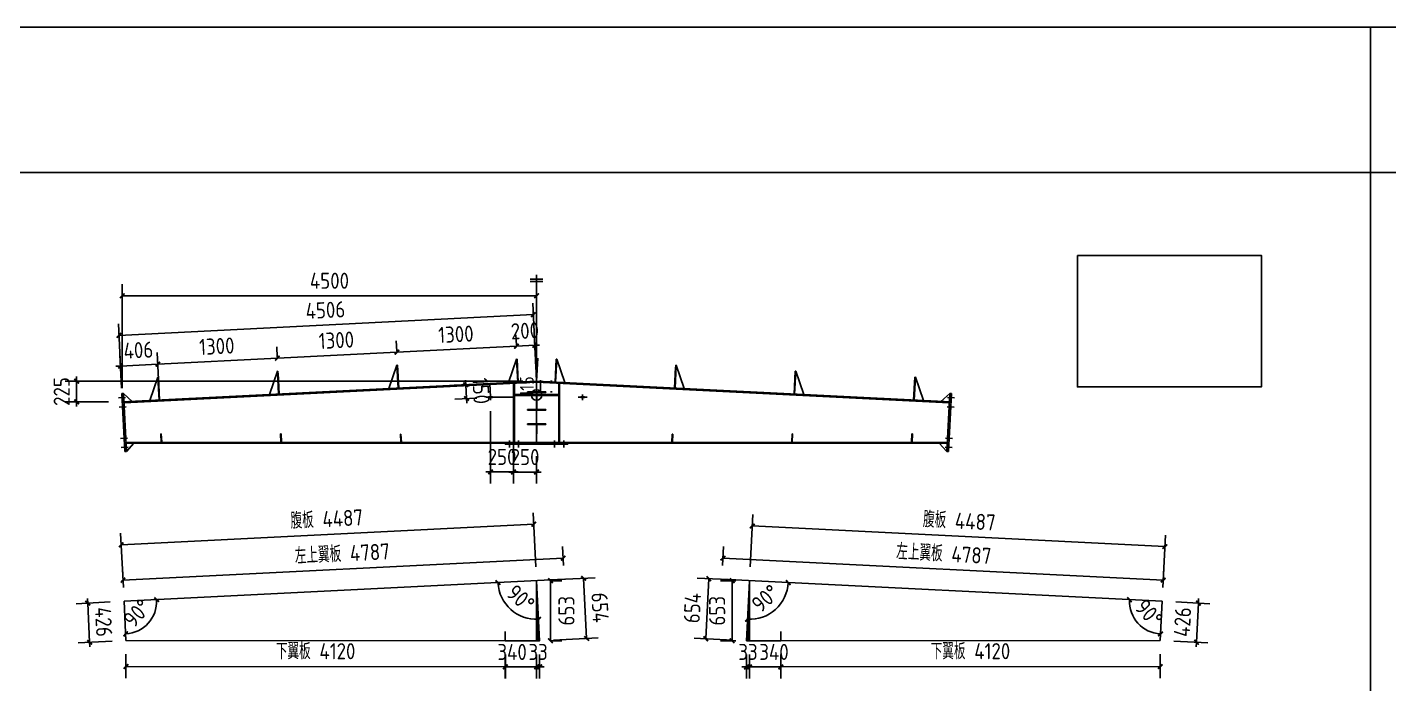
# Model space of a CAD drawing. Extents: x 102162 to 621267, y -39398 to 328893.
# Drawn here: x 444230 to 473806, y 306492 to 320757 of the extents above; entities that cross this region are included whole.
import ezdxf

# ---------------------------------------------------------------- set-up
doc = ezdxf.new("R2010")
doc.units = 0
doc.header["$LTSCALE"] = 1000
doc.header["$MEASUREMENT"] = 0
doc.styles.get("Standard").update_dxf_attribs({"font": 'gbenor.shx', "bigfont": 'gbcbig.shx'})
doc.dimstyles.get("Standard").update_dxf_attribs({"dimscale": 100, "dimtxt": 3.5, "dimasz": 1, "dimexe": 2.5, "dimexo": 3, "dimgap": 1.5, "dimtad": 1, "dimdec": 0, "dimzin": 0, "dimdsep": 46, "dimtxsty": 'Standard', "dimblk": 'ARCHTICK', "dimcen": 0.09, "dimadec": 0, "dimazin": 0, "dimtfac": 1, "dimtdec": 0, "dimtix": 1, "dimtmove": 2, "dimatfit": 3, "dimfxl": 1, "dimtolj": 1, "dimtzin": 0, "dimarcsym": 0})

# ---------------------------------------------------------------- blocks, each defined once
blk = doc.blocks.new('_ArchTick')
at = {"color": 0, "linetype": 'ByBlock', "const_width": 0.4}
blk.add_lwpolyline([(-0.5, -0.5), (0.5, 0.5)], dxfattribs=at)
blk = doc.blocks.new('*D1731')
at = {"color": 3, "lineweight": -2}
for p, q in [((446295, 312917), (446295, 315174)), ((455295, 313367), (455295, 315174)), ((446295, 314924), (455295, 314924))]:
    blk.add_line(p, q, dxfattribs=at)
at = {"layer": 'Defpoints', "color": 0}
for p in [(455295, 314924), (455295, 313067), (446295, 312617)]:
    blk.add_point(p, dxfattribs=at)
at = {"color": 3, "lineweight": -2, "xscale": 100, "yscale": 100, "zscale": 100, "rotation": 180}
blk.add_blockref('_ArchTick', (446295, 314924), dxfattribs=at)
at = {"color": 3, "lineweight": -2, "xscale": 100, "yscale": 100, "zscale": 100}
blk.add_blockref('_ArchTick', (455295, 314924), dxfattribs=at)
at = {"color": 0, "insert": (450795, 315249), "char_height": 350, "attachment_point": 5}
blk.add_mtext('\\A1;4500', dxfattribs=at)
blk = doc.blocks.new('*D1732')
at = {"color": 3, "lineweight": -2}
for p, q in [((455280, 313366), (455210, 314762)), ((446223, 314062), (455223, 314512)), ((446280, 312916), (446210, 314312))]:
    blk.add_line(p, q, dxfattribs=at)
at = {"layer": 'Defpoints', "color": 0}
for p in [(455223, 314512), (455295, 313067), (446295, 312617)]:
    blk.add_point(p, dxfattribs=at)
at = {"color": 3, "lineweight": -2, "xscale": 100, "yscale": 100, "zscale": 100}
for p, rotation in [((455223, 314512), 2.862405226112915), ((446223, 314062), 182.8624052261129)]:
    blk.add_blockref('_ArchTick', p, dxfattribs=dict(at, rotation=rotation))
at = {"color": 0, "insert": (450707, 314611), "char_height": 350, "attachment_point": 5, "rotation": 2.8624}
blk.add_mtext('\\A1;4506', dxfattribs=at)
blk = doc.blocks.new('*D1769')
at = {"color": 3, "lineweight": -2}
for p, q in [((446280, 312916), (446244, 313646)), ((447090, 312957), (447054, 313687)), ((446256, 313396), (446156, 313391)), ((446256, 313396), (447066, 313437)), ((447066, 313437), (447166, 313442))]:
    blk.add_line(p, q, dxfattribs=at)
at = {"layer": 'Defpoints', "color": 0}
for p in [(447066, 313437), (447105, 312657), (446295, 312617)]:
    blk.add_point(p, dxfattribs=at)
at = {"color": 3, "lineweight": -2, "xscale": 100, "yscale": 100, "zscale": 100}
for p, rotation in [((447066, 313437), 182.8624052261144), ((446256, 313396), 2.862405226114468)]:
    blk.add_blockref('_ArchTick', p, dxfattribs=dict(at, rotation=rotation))
at = {"color": 0, "insert": (446645, 313741), "char_height": 350, "attachment_point": 5, "rotation": 2.8624}
blk.add_mtext('\\A1;406', dxfattribs=at)
blk = doc.blocks.new('*D1770')
at = {"color": 3, "lineweight": -2}
for p, q in [((449662, 313586), (449651, 313816)), ((447090, 312957), (447054, 313687)), ((447066, 313437), (449663, 313567))]:
    blk.add_line(p, q, dxfattribs=at)
at = {"layer": 'Defpoints', "color": 0}
for p in [(449663, 313567), (449677, 313286), (447105, 312657)]:
    blk.add_point(p, dxfattribs=at)
at = {"color": 3, "lineweight": -2, "xscale": 100, "yscale": 100, "zscale": 100}
for p, rotation in [((447066, 313437), 182.862405224592), ((449663, 313567), 2.862405224592038)]:
    blk.add_blockref('_ArchTick', p, dxfattribs=dict(at, rotation=rotation))
at = {"color": 0, "insert": (448348, 313826), "char_height": 350, "attachment_point": 5, "rotation": 2.8624}
blk.add_mtext('\\A1;1300', dxfattribs=at)
blk = doc.blocks.new('*D1771')
at = {"color": 3, "lineweight": -2}
for p, q in [((449662, 313586), (449651, 313816)), ((452259, 313716), (452247, 313946)), ((449663, 313567), (452260, 313697))]:
    blk.add_line(p, q, dxfattribs=at)
at = {"layer": 'Defpoints', "color": 0}
for p in [(452260, 313697), (449677, 313286), (452274, 313416)]:
    blk.add_point(p, dxfattribs=at)
at = {"color": 3, "lineweight": -2, "xscale": 100, "yscale": 100, "zscale": 100}
for p, rotation in [((449663, 313567), 182.862405224592), ((452260, 313697), 2.862405224592038)]:
    blk.add_blockref('_ArchTick', p, dxfattribs=dict(at, rotation=rotation))
at = {"color": 0, "insert": (450945, 313956), "char_height": 350, "attachment_point": 5, "rotation": 2.8624}
blk.add_mtext('\\A1;1300', dxfattribs=at)
blk = doc.blocks.new('*D1772')
at = {"color": 3, "lineweight": -2}
for p, q in [((452259, 313716), (452247, 313946)), ((452260, 313697), (454857, 313826)), ((454856, 313846), (454844, 314076))]:
    blk.add_line(p, q, dxfattribs=at)
at = {"layer": 'Defpoints', "color": 0}
for p in [(454857, 313826), (454871, 313546), (452274, 313416)]:
    blk.add_point(p, dxfattribs=at)
at = {"color": 3, "lineweight": -2, "xscale": 100, "yscale": 100, "zscale": 100}
for p, rotation in [((454857, 313826), 2.862405224592038), ((452260, 313697), 182.862405224592)]:
    blk.add_blockref('_ArchTick', p, dxfattribs=dict(at, rotation=rotation))
at = {"color": 0, "insert": (453542, 314086), "char_height": 350, "attachment_point": 5, "rotation": 2.8624}
blk.add_mtext('\\A1;1300', dxfattribs=at)
blk = doc.blocks.new('*D1773')
at = {"color": 3, "lineweight": -2}
for p, q in [((454857, 313826), (454757, 313821)), ((454856, 313846), (454844, 314076)), ((454857, 313826), (455256, 313846)), ((455265, 313666), (455244, 314096)), ((455256, 313846), (455356, 313851))]:
    blk.add_line(p, q, dxfattribs=at)
at = {"layer": 'Defpoints', "color": 0}
for p in [(455256, 313846), (454871, 313546), (455280, 313366)]:
    blk.add_point(p, dxfattribs=at)
at = {"color": 3, "lineweight": -2, "xscale": 100, "yscale": 100, "zscale": 100}
for p, rotation in [((454857, 313826), 2.862405224592006), ((455256, 313846), 182.862405224592)]:
    blk.add_blockref('_ArchTick', p, dxfattribs=dict(at, rotation=rotation))
at = {"color": 0, "insert": (455040, 314161), "char_height": 350, "attachment_point": 5, "rotation": 2.8624}
blk.add_mtext('\\A1;200', dxfattribs=at)
blk = doc.blocks.new('*D1774')
at = {"color": 3, "lineweight": -2}
for p, q in [((453980, 313001), (453507, 312977)), ((453757, 312990), (453752, 313090)), ((453757, 312990), (453772, 312690)), ((453995, 312701), (453522, 312678)), ((453772, 312690), (453777, 312590))]:
    blk.add_line(p, q, dxfattribs=at)
at = {"layer": 'Defpoints', "color": 0}
for p in [(454280, 313016), (453772, 312690), (454295, 312716)]:
    blk.add_point(p, dxfattribs=at)
at = {"color": 3, "lineweight": -2, "xscale": 100, "yscale": 100, "zscale": 100}
for p, rotation in [((453757, 312990), 272.8624052261006), ((453772, 312690), 92.86240522610063)]:
    blk.add_blockref('_ArchTick', p, dxfattribs=dict(at, rotation=rotation))
at = {"color": 0, "insert": (454089, 312856), "char_height": 350, "attachment_point": 5, "rotation": 272.8624}
blk.add_mtext('\\A1;150', dxfattribs=at)
blk = doc.blocks.new('*D1775')
at = {"color": 3, "lineweight": -2}
for p, q in [((454295, 312416), (454295, 310846)), ((454795, 312416), (454795, 310846)), ((454295, 311096), (454195, 311096)), ((454295, 311096), (454795, 311096)), ((454795, 311096), (454895, 311096))]:
    blk.add_line(p, q, dxfattribs=at)
at = {"layer": 'Defpoints', "color": 0}
for p in [(454295, 312716), (454795, 312716), (454795, 311096)]:
    blk.add_point(p, dxfattribs=at)
at = {"color": 3, "lineweight": -2, "xscale": 100, "yscale": 100, "zscale": 100}
blk.add_blockref('_ArchTick', (454295, 311096), dxfattribs=at)
at = {"color": 3, "lineweight": -2, "xscale": 100, "yscale": 100, "zscale": 100, "rotation": 180}
blk.add_blockref('_ArchTick', (454795, 311096), dxfattribs=at)
at = {"color": 0, "insert": (454545, 311421), "char_height": 350, "attachment_point": 5}
blk.add_mtext('\\A1;250', dxfattribs=at)
blk = doc.blocks.new('*D1776')
at = {"color": 0, "lineweight": -2}
for p, q in [((455382, 313067), (455382, 313087)), ((455382, 313067), (455382, 312837)), ((455595, 313067), (455632, 313067)), ((455382, 312837), (455382, 312817)), ((455595, 312837), (455632, 312837))]:
    blk.add_line(p, q, dxfattribs=at)
at = {"layer": 'Defpoints', "color": 0}
for p in [(455295, 313067), (455295, 312837), (455382, 312837)]:
    blk.add_point(p, dxfattribs=at)
at = {"color": 0, "lineweight": -2, "xscale": 20, "yscale": 20, "zscale": 20}
for p, rotation in [((455382, 313067), 270), ((455382, 312837), 90)]:
    blk.add_blockref('_ArchTick', p, dxfattribs=dict(at, rotation=rotation))
at = {"color": 0, "insert": (455082, 312952), "char_height": 300, "attachment_point": 5, "rotation": 90}
blk.add_mtext('\\A1;115', dxfattribs=at)
blk = doc.blocks.new('*D1777')
at = {"color": 3, "lineweight": -2}
for p, q in [((454795, 311437), (454795, 310843)), ((455295, 311437), (455295, 310843)), ((454795, 311093), (454695, 311093)), ((454795, 311093), (455295, 311093)), ((455295, 311093), (455395, 311093))]:
    blk.add_line(p, q, dxfattribs=at)
at = {"layer": 'Defpoints', "color": 0}
for p in [(454795, 311737), (455295, 311737), (455295, 311093)]:
    blk.add_point(p, dxfattribs=at)
at = {"color": 3, "lineweight": -2, "xscale": 100, "yscale": 100, "zscale": 100}
blk.add_blockref('_ArchTick', (454795, 311093), dxfattribs=at)
at = {"color": 3, "lineweight": -2, "xscale": 100, "yscale": 100, "zscale": 100, "rotation": 180}
blk.add_blockref('_ArchTick', (455295, 311093), dxfattribs=at)
at = {"color": 0, "insert": (455045, 311418), "char_height": 350, "attachment_point": 5}
blk.add_mtext('\\A1;250', dxfattribs=at)
blk = doc.blocks.new('*D1778')
at = {"color": 3, "lineweight": -2}
for p, q in [((446375, 307133), (446375, 306616)), ((454615, 307126), (454615, 306609)), ((454615, 306859), (446375, 306866))]:
    blk.add_line(p, q, dxfattribs=at)
at = {"layer": 'Defpoints', "color": 0}
for p in [(446375, 307433), (454616, 307426), (446375, 306866)]:
    blk.add_point(p, dxfattribs=at)
at = {"color": 3, "lineweight": -2, "xscale": 100, "yscale": 100, "zscale": 100}
for p, rotation in [((446375, 306866), 179.9520881201546), ((454615, 306859), 359.9520881201546)]:
    blk.add_blockref('_ArchTick', p, dxfattribs=dict(at, rotation=rotation))
at = {"color": 0, "insert": (450495, 307199), "char_height": 350, "attachment_point": 5, "rotation": 359.9521}
blk.add_mtext('\\A1;下翼板 4120', dxfattribs=at)
blk = doc.blocks.new('*D1779')
at = {"color": 3, "lineweight": -2}
for p, q in [((455880, 309061), (455859, 309471)), ((455872, 309221), (446310, 308743)), ((446318, 308583), (446297, 308993))]:
    blk.add_line(p, q, dxfattribs=at)
at = {"layer": 'Defpoints', "color": 0}
for p in [(446310, 308743), (455895, 308762), (446333, 308284)]:
    blk.add_point(p, dxfattribs=at)
at = {"color": 3, "lineweight": -2, "xscale": 100, "yscale": 100, "zscale": 100}
for p, rotation in [((455872, 309221), 2.862405226111831), ((446310, 308743), 182.8624052261118)]:
    blk.add_blockref('_ArchTick', p, dxfattribs=dict(at, rotation=rotation))
at = {"color": 0, "insert": (451074, 309318), "char_height": 350, "attachment_point": 5, "rotation": 2.8624}
blk.add_mtext('\\A1;左上翼板 4787', dxfattribs=at)
blk = doc.blocks.new('*D1780')
at = {"color": 3, "lineweight": -2}
for p, q in [((446033, 308269), (445294, 308232)), ((445544, 308244), (445539, 308344)), ((445586, 307393), (445544, 308244)), ((446076, 307418), (445337, 307381)), ((445586, 307393), (445591, 307294))]:
    blk.add_line(p, q, dxfattribs=at)
at = {"layer": 'Defpoints', "color": 0}
for p in [(445544, 308244), (446333, 308284), (446375, 307433)]:
    blk.add_point(p, dxfattribs=at)
at = {"color": 3, "lineweight": -2, "xscale": 100, "yscale": 100, "zscale": 100}
for p, rotation in [((445544, 308244), 272.8624052261112), ((445586, 307393), 92.86240522611114)]:
    blk.add_blockref('_ArchTick', p, dxfattribs=dict(at, rotation=rotation))
at = {"color": 0, "insert": (445890, 307835), "char_height": 350, "attachment_point": 5, "rotation": 272.8624}
blk.add_mtext('\\A1;426', dxfattribs=at)
blk = doc.blocks.new('*D1781')
at = {"color": 3, "lineweight": -2}
for p, q in [((454616, 307126), (454616, 306608)), ((455296, 307126), (455296, 306608)), ((454616, 306858), (455296, 306858))]:
    blk.add_line(p, q, dxfattribs=at)
at = {"layer": 'Defpoints', "color": 0}
for p in [(454616, 307426), (455296, 307426), (455296, 306858)]:
    blk.add_point(p, dxfattribs=at)
at = {"color": 3, "lineweight": -2, "xscale": 100, "yscale": 100, "zscale": 100, "rotation": 180}
blk.add_blockref('_ArchTick', (454616, 306858), dxfattribs=at)
at = {"color": 3, "lineweight": -2, "xscale": 100, "yscale": 100, "zscale": 100}
blk.add_blockref('_ArchTick', (455296, 306858), dxfattribs=at)
at = {"color": 0, "insert": (454763, 307183), "char_height": 350, "attachment_point": 5}
blk.add_mtext('\\A1;340', dxfattribs=at)
blk = doc.blocks.new('*D1804')
at = {"color": 0, "lineweight": -2}
blk.add_arc((446333, 308284), 709, 272.8624, 2.8624, dxfattribs=at)
at = {"layer": 'Defpoints', "color": 0}
for p in [(455895, 308762), (446333, 308284), (446333, 308284), (446717, 307688), (446375, 307433)]:
    blk.add_point(p, dxfattribs=at)
at = {"color": 0, "lineweight": -2, "xscale": 100, "yscale": 100, "zscale": 100}
for p, rotation in [((447041, 308319), 92.86240522611175), ((446368, 307576), 182.8624052261101)]:
    blk.add_blockref('_ArchTick', p, dxfattribs=dict(at, rotation=rotation))
at = {"color": 0, "insert": (446618, 308026), "char_height": 350, "attachment_point": 5, "rotation": 47.8624}
blk.add_mtext('\\A1;90°', dxfattribs=at)
blk = doc.blocks.new('*D1805')
at = {"color": 0, "lineweight": -2}
blk.add_arc((455296, 308732), 841, 182.8624, 272.8624, dxfattribs=at)
at = {"layer": 'Defpoints', "color": 0}
for p in [(455296, 308732), (455895, 308762), (446333, 308284), (454589, 308275), (455361, 307425)]:
    blk.add_point(p, dxfattribs=at)
at = {"color": 0, "lineweight": -2, "xscale": 100, "yscale": 100, "zscale": 100}
for p, rotation in [((454455, 308690), 92.86240522611193), ((455338, 307892), 2.862405226103917)]:
    blk.add_blockref('_ArchTick', p, dxfattribs=dict(at, rotation=rotation))
at = {"color": 0, "insert": (454949, 308349), "char_height": 350, "attachment_point": 5, "rotation": 317.8624}
blk.add_mtext('\\A1;90°', dxfattribs=at)
blk = doc.blocks.new('*D1761')
at = {"color": 3, "lineweight": -2}
for p, q in [((454995, 313067), (445053, 313067)), ((445303, 313067), (445303, 313167)), ((445303, 312617), (445303, 313067)), ((445995, 312617), (445053, 312617)), ((445303, 312617), (445303, 312517))]:
    blk.add_line(p, q, dxfattribs=at)
at = {"layer": 'Defpoints', "color": 0}
for p in [(445303, 313067), (455295, 313067), (446295, 312617)]:
    blk.add_point(p, dxfattribs=at)
at = {"color": 3, "lineweight": -2, "xscale": 100, "yscale": 100, "zscale": 100}
for p, rotation in [((445303, 313067), 270), ((445303, 312617), 90)]:
    blk.add_blockref('_ArchTick', p, dxfattribs=dict(at, rotation=rotation))
at = {"color": 0, "insert": (444978, 312842), "char_height": 350, "attachment_point": 5, "rotation": 90}
blk.add_mtext('\\A1;225', dxfattribs=at)
blk = doc.blocks.new('*D1806')
at = {"color": 3, "lineweight": -2}
for p, q in [((455596, 308732), (455846, 308732)), ((455596, 308732), (455596, 307426)), ((455596, 307426), (455846, 307426))]:
    blk.add_line(p, q, dxfattribs=at)
at = {"layer": 'Defpoints', "color": 0}
for p in [(455296, 308732), (455296, 307426), (455596, 307426)]:
    blk.add_point(p, dxfattribs=at)
at = {"color": 3, "lineweight": -2, "xscale": 100, "yscale": 100, "zscale": 100}
for p, rotation in [((455596, 308732), 90), ((455596, 307426), 270)]:
    blk.add_blockref('_ArchTick', p, dxfattribs=dict(at, rotation=rotation))
at = {"color": 0, "insert": (455942, 308079), "char_height": 350, "attachment_point": 5, "rotation": 90}
blk.add_mtext('\\A1;653', dxfattribs=at)
blk = doc.blocks.new('*D1807')
at = {"color": 3, "lineweight": -2}
for p, q in [((455595, 308747), (456566, 308795)), ((456317, 308783), (456382, 307476)), ((455660, 307440), (456632, 307489))]:
    blk.add_line(p, q, dxfattribs=at)
at = {"layer": 'Defpoints', "color": 0}
for p in [(455296, 308732), (455361, 307425), (456382, 307476)]:
    blk.add_point(p, dxfattribs=at)
at = {"color": 3, "lineweight": -2, "xscale": 100, "yscale": 100, "zscale": 100}
for p, rotation in [((456317, 308783), 92.86240522610859), ((456382, 307476), 272.8624052261086)]:
    blk.add_blockref('_ArchTick', p, dxfattribs=dict(at, rotation=rotation))
at = {"color": 0, "insert": (456674, 308146), "char_height": 350, "attachment_point": 5, "rotation": 272.8624}
blk.add_mtext('\\A1;654', dxfattribs=at)
blk = doc.blocks.new('*D1762')
at = {"color": 3, "lineweight": -2}
for p, q in [((455296, 307126), (455296, 306608)), ((455361, 307126), (455361, 306608)), ((455296, 306858), (455196, 306858)), ((455296, 306858), (455361, 306858)), ((455361, 306858), (455461, 306858))]:
    blk.add_line(p, q, dxfattribs=at)
at = {"layer": 'Defpoints', "color": 0}
for p in [(455296, 307426), (455361, 307426), (455361, 306858)]:
    blk.add_point(p, dxfattribs=at)
at = {"color": 3, "lineweight": -2, "xscale": 100, "yscale": 100, "zscale": 100}
blk.add_blockref('_ArchTick', (455296, 306858), dxfattribs=at)
at = {"color": 3, "lineweight": -2, "xscale": 100, "yscale": 100, "zscale": 100, "rotation": 180}
blk.add_blockref('_ArchTick', (455361, 306858), dxfattribs=at)
at = {"color": 0, "insert": (455328, 307183), "char_height": 350, "attachment_point": 5}
blk.add_mtext('\\A1;33', dxfattribs=at)
blk = doc.blocks.new('*D1808')
at = {"color": 3, "lineweight": -2}
for p, q in [((460600, 307126), (460600, 306609)), ((468840, 307133), (468841, 306616)), ((460600, 306859), (468841, 306866))]:
    blk.add_line(p, q, dxfattribs=at)
at = {"layer": 'Defpoints', "color": 0}
for p in [(460600, 307426), (468840, 307433), (468841, 306866)]:
    blk.add_point(p, dxfattribs=at)
at = {"color": 3, "lineweight": -2, "xscale": 100, "yscale": 100, "zscale": 100}
for p, rotation in [((460600, 306859), 180.0479118798455), ((468841, 306866), 0.04791187984543545)]:
    blk.add_blockref('_ArchTick', p, dxfattribs=dict(at, rotation=rotation))
at = {"color": 0, "insert": (464720, 307199), "char_height": 350, "attachment_point": 5, "rotation": 0.0479}
blk.add_mtext('\\A1;下翼板 4120', dxfattribs=at)
blk = doc.blocks.new('*D1809')
at = {"color": 3, "lineweight": -2}
for p, q in [((459335, 309061), (459356, 309471)), ((459343, 309221), (468906, 308743)), ((468898, 308583), (468918, 308993))]:
    blk.add_line(p, q, dxfattribs=at)
at = {"layer": 'Defpoints', "color": 0}
for p in [(459320, 308762), (468906, 308743), (468883, 308284)]:
    blk.add_point(p, dxfattribs=at)
at = {"color": 3, "lineweight": -2, "xscale": 100, "yscale": 100, "zscale": 100}
for p, rotation in [((459343, 309221), 177.1375947738882), ((468906, 308743), 357.1375947738882)]:
    blk.add_blockref('_ArchTick', p, dxfattribs=dict(at, rotation=rotation))
at = {"color": 0, "insert": (464141, 309318), "char_height": 350, "attachment_point": 5, "rotation": 357.1376}
blk.add_mtext('\\A1;左上翼板 4787', dxfattribs=at)
blk = doc.blocks.new('*D1810')
at = {"color": 3, "lineweight": -2}
for p, q in [((469182, 308269), (469921, 308232)), ((469629, 307393), (469671, 308244)), ((469671, 308244), (469676, 308344)), ((469140, 307418), (469878, 307381)), ((469629, 307393), (469624, 307294))]:
    blk.add_line(p, q, dxfattribs=at)
at = {"layer": 'Defpoints', "color": 0}
for p in [(468883, 308284), (469671, 308244), (468840, 307433)]:
    blk.add_point(p, dxfattribs=at)
at = {"color": 3, "lineweight": -2, "xscale": 100, "yscale": 100, "zscale": 100}
for p, rotation in [((469671, 308244), 267.1375947738888), ((469629, 307393), 87.13759477388882)]:
    blk.add_blockref('_ArchTick', p, dxfattribs=dict(at, rotation=rotation))
at = {"color": 0, "insert": (469325, 307835), "char_height": 350, "attachment_point": 5, "rotation": 87.1376}
blk.add_mtext('\\A1;426', dxfattribs=at)
blk = doc.blocks.new('*D1811')
at = {"color": 3, "lineweight": -2}
for p, q in [((459920, 307126), (459920, 306608)), ((460600, 307126), (460600, 306608)), ((460600, 306858), (459920, 306858))]:
    blk.add_line(p, q, dxfattribs=at)
at = {"layer": 'Defpoints', "color": 0}
for p in [(459920, 307426), (460600, 307426), (459920, 306858)]:
    blk.add_point(p, dxfattribs=at)
at = {"color": 3, "lineweight": -2, "xscale": 100, "yscale": 100, "zscale": 100, "rotation": 180}
blk.add_blockref('_ArchTick', (459920, 306858), dxfattribs=at)
at = {"color": 3, "lineweight": -2, "xscale": 100, "yscale": 100, "zscale": 100}
blk.add_blockref('_ArchTick', (460600, 306858), dxfattribs=at)
at = {"color": 0, "insert": (460452, 307183), "char_height": 350, "attachment_point": 5}
blk.add_mtext('\\A1;340', dxfattribs=at)
blk = doc.blocks.new('*D1812')
at = {"color": 0, "lineweight": -2}
blk.add_arc((468883, 308284), 709, 177.1376, 267.1376, dxfattribs=at)
at = {"layer": 'Defpoints', "color": 0}
for p in [(459320, 308762), (468883, 308284), (468883, 308284), (468252, 307960), (468840, 307433)]:
    blk.add_point(p, dxfattribs=at)
at = {"color": 0, "lineweight": -2, "xscale": 100, "yscale": 100, "zscale": 100}
for p, rotation in [((468174, 308319), 87.13759477388763), ((468847, 307576), 357.1375947738927)]:
    blk.add_blockref('_ArchTick', p, dxfattribs=dict(at, rotation=rotation))
at = {"color": 0, "insert": (468598, 308026), "char_height": 350, "attachment_point": 5, "rotation": 312.1376}
blk.add_mtext('\\A1;90°', dxfattribs=at)
blk = doc.blocks.new('*D1813')
at = {"color": 0, "lineweight": -2}
blk.add_arc((459920, 308732), 841, 267.1376, 357.1376, dxfattribs=at)
at = {"layer": 'Defpoints', "color": 0}
for p in [(459320, 308762), (459920, 308732), (468883, 308284), (460303, 307983), (459854, 307425)]:
    blk.add_point(p, dxfattribs=at)
at = {"color": 0, "lineweight": -2, "xscale": 100, "yscale": 100, "zscale": 100}
for p, rotation in [((460760, 308690), 87.13759477388857), ((459878, 307892), 177.1375947738888)]:
    blk.add_blockref('_ArchTick', p, dxfattribs=dict(at, rotation=rotation))
at = {"color": 0, "insert": (460266, 308349), "char_height": 350, "attachment_point": 5, "rotation": 42.1376}
blk.add_mtext('\\A1;90°', dxfattribs=at)
blk = doc.blocks.new('*D1814')
at = {"color": 3, "lineweight": -2}
for p, q in [((459620, 308732), (459292, 308732)), ((459542, 308732), (459542, 307426)), ((459620, 307426), (459292, 307426))]:
    blk.add_line(p, q, dxfattribs=at)
at = {"layer": 'Defpoints', "color": 0}
for p in [(459920, 308732), (459542, 307426), (459920, 307426)]:
    blk.add_point(p, dxfattribs=at)
at = {"color": 3, "lineweight": -2, "xscale": 100, "yscale": 100, "zscale": 100}
for p, rotation in [((459542, 308732), 90), ((459542, 307426), 270)]:
    blk.add_blockref('_ArchTick', p, dxfattribs=dict(at, rotation=rotation))
at = {"color": 0, "insert": (459217, 308079), "char_height": 350, "attachment_point": 5, "rotation": 90}
blk.add_mtext('\\A1;653', dxfattribs=at)
blk = doc.blocks.new('*D1815')
at = {"color": 3, "lineweight": -2}
for p, q in [((459620, 308747), (458785, 308789)), ((459035, 308776), (458969, 307470)), ((459555, 307440), (458720, 307482))]:
    blk.add_line(p, q, dxfattribs=at)
at = {"layer": 'Defpoints', "color": 0}
for p in [(459920, 308732), (458969, 307470), (459854, 307425)]:
    blk.add_point(p, dxfattribs=at)
at = {"color": 3, "lineweight": -2, "xscale": 100, "yscale": 100, "zscale": 100}
for p, rotation in [((459035, 308776), 87.13759477389144), ((458969, 307470), 267.1375947738914)]:
    blk.add_blockref('_ArchTick', p, dxfattribs=dict(at, rotation=rotation))
at = {"color": 0, "insert": (458677, 308139), "char_height": 350, "attachment_point": 5, "rotation": 87.1376}
blk.add_mtext('\\A1;654', dxfattribs=at)
blk = doc.blocks.new('*D1763')
at = {"color": 3, "lineweight": -2}
for p, q in [((459854, 307126), (459854, 306608)), ((459920, 307126), (459920, 306608)), ((459854, 306858), (459754, 306858)), ((459920, 306858), (459854, 306858)), ((459920, 306858), (460020, 306858))]:
    blk.add_line(p, q, dxfattribs=at)
at = {"layer": 'Defpoints', "color": 0}
for p in [(459854, 307426), (459920, 307426), (459854, 306858)]:
    blk.add_point(p, dxfattribs=at)
at = {"color": 3, "lineweight": -2, "xscale": 100, "yscale": 100, "zscale": 100}
for p, rotation in [((459854, 306858), 5.104154152812652e-11), ((459920, 306858), 180.000000000051)]:
    blk.add_blockref('_ArchTick', p, dxfattribs=dict(at, rotation=rotation))
at = {"color": 0, "insert": (459887, 307183), "char_height": 350, "attachment_point": 5}
blk.add_mtext('\\A1;33', dxfattribs=at)
blk = doc.blocks.new('*D3574')
at = {"color": 3, "lineweight": -2}
for p, q in [((446271, 309511), (455234, 309959)), ((455281, 309032), (455222, 310209)), ((446318, 308583), (446259, 309761))]:
    blk.add_line(p, q, dxfattribs=at)
at = {"layer": 'Defpoints', "color": 0}
for p in [(455234, 309959), (455296, 308732), (446333, 308284)]:
    blk.add_point(p, dxfattribs=at)
at = {"color": 3, "lineweight": -2, "xscale": 100, "yscale": 100, "zscale": 100}
for p, rotation in [((455234, 309959), 2.862405226111834), ((446271, 309511), 182.8624052261118)]:
    blk.add_blockref('_ArchTick', p, dxfattribs=dict(at, rotation=rotation))
at = {"color": 0, "insert": (450736, 310071), "char_height": 350, "attachment_point": 5, "rotation": 2.8624}
blk.add_mtext('\\A1;腹板 4487', dxfattribs=at)
blk = doc.blocks.new('*D3575')
at = {"color": 3, "lineweight": -2}
for p, q in [((459935, 309032), (459992, 310170)), ((468942, 309472), (459979, 309920)), ((468898, 308583), (468954, 309722))]:
    blk.add_line(p, q, dxfattribs=at)
at = {"layer": 'Defpoints', "color": 0}
for p in [(459979, 309920), (459920, 308732), (468883, 308284)]:
    blk.add_point(p, dxfattribs=at)
at = {"color": 3, "lineweight": -2, "xscale": 100, "yscale": 100, "zscale": 100}
for p, rotation in [((459979, 309920), 177.1375947738956), ((468942, 309472), 357.1375947738956)]:
    blk.add_blockref('_ArchTick', p, dxfattribs=dict(at, rotation=rotation))
at = {"color": 0, "insert": (464477, 310032), "char_height": 350, "attachment_point": 5, "rotation": 357.1376}
blk.add_mtext('\\A1;腹板 4487', dxfattribs=at)

msp = doc.modelspace()

# ---------------------------------------------------------------- hatches: boundary and pattern name
h = msp.add_hatch()
h.set_pattern_fill('ANSI31', color=256, scale=2, style=0)
h.set_pattern_definition([(45, (23630.636, 290167.8104), (-2.24506403, 2.24506403), [])])
h.paths.add_polyline_path([(455295.5, 307425.9), (455360.8, 307425.9), (455295.5, 308731.9)])
h = msp.add_hatch()
h.set_pattern_fill('ANSI31', color=256, scale=2, style=0)
h.set_pattern_definition([(135, (891584.6115, 290167.8104), (2.24506403, 2.24506403), [])])
h.paths.add_polyline_path([(459919.7, 308731.9), (459854.4, 307425.9), (459919.7, 307425.9)])

# ---------------------------------------------------------------- linework, layer by layer
for p, q in [((455295, 313066.7), (455295, 315379.6)), ((455295, 315279.6), (455158.3, 315279.6)), ((455295, 315229.6), (455158.3, 315229.6)), ((455295, 315279.6), (455431.7, 315279.6)), ((455295, 315229.6), (455431.7, 315229.6)), ((455295, 313066.7), (446295, 312616.7)), ((455295, 313042.7), (446332.2, 312594.5)), ((455295, 313066.7), (464295, 312616.7)), ((455295, 313042.7), (464257.9, 312594.5)), ((454195, 312716.3), (454345, 312716.3)), ((454295, 312716.3), (454245, 312716.3)), ((456395, 312716.3), (456195, 312716.3)), ((456295, 312716.3), (456345, 312716.3)), ((446374.7, 311743.6), (454615, 311736.7)), ((464215.3, 311743.6), (455975, 311736.7)), ((446375.9, 311719.6), (454615, 311716.9)), ((464214.1, 311719.6), (455975, 311716.9)), ((455894.8, 308761.9), (446332.7, 308283.8)), ((459320.5, 308761.9), (468882.6, 308283.8)), ((454615.5, 307425.9), (454615.5, 307627.6)), ((460599.7, 307425.9), (460599.7, 307627.6)), ((446375.2, 307432.8), (455360.8, 307425.3)), ((468840, 307432.8), (459854.4, 307425.3))]:
    msp.add_line(p, q)
at = {"color": 2}
for p, q in [((454683.8, 313036.1), (454858.6, 313545.5)), ((454858.6, 313545.5), (454870.6, 313546.1)), ((454883.5, 313046.1), (454858.6, 313545.5)), ((454895.5, 313046.7), (454870.6, 313546.1)), ((455295, 313066.7), (455270.1, 313566.1)), ((455295, 313066.7), (455320, 313566.1)), ((455694.5, 313046.7), (455719.5, 313546.1)), ((455706.5, 313046.1), (455731.5, 313545.5)), ((455731.5, 313545.5), (455719.5, 313546.1)), ((455906.3, 313036.1), (455731.5, 313545.5)), ((449490.3, 312776.4), (449665.1, 313285.8)), ((449665.1, 313285.8), (449677.1, 313286.4)), ((449690, 312786.4), (449665.1, 313285.8)), ((449702, 312787), (449677.1, 313286.4)), ((449679.2, 313243.3), (449702, 312787)), ((452087, 312906.3), (452261.8, 313415.6)), ((452261.8, 313415.6), (452273.8, 313416.2)), ((452286.8, 312916.3), (452261.8, 313415.6)), ((452298.8, 312916.9), (452273.8, 313416.2)), ((452276, 313373.2), (452298.8, 312916.9)), ((458291.3, 312916.9), (458316.3, 313416.2)), ((458314.1, 313373.2), (458291.3, 312916.9)), ((458303.3, 312916.3), (458328.2, 313415.6)), ((458328.2, 313415.6), (458316.3, 313416.2)), ((458503, 312906.3), (458328.2, 313415.6)), ((460888, 312787), (460913, 313286.4)), ((460910.9, 313243.3), (460888, 312787)), ((460900, 312786.4), (460925, 313285.8)), ((460925, 313285.8), (460913, 313286.4)), ((461099.8, 312776.4), (460925, 313285.8)), ((446893.5, 312646.6), (447068.3, 313156)), ((447068.3, 313156), (447080.3, 313156.6)), ((447093.3, 312656.6), (447068.3, 313156)), ((447105.3, 312657.2), (447080.3, 313156.6)), ((447082.5, 313113.5), (447105.3, 312657.2)), ((454795.1, 311736.7), (454795.1, 313017.7)), ((454815.1, 311736.7), (454815.1, 313017.7)), ((455295, 313066.7), (455295, 311716.7)), ((455775, 311736.7), (455775, 313018.7)), ((455795, 311736.7), (455795, 313017.7)), ((463484.8, 312657.2), (463509.8, 313156.6)), ((463507.6, 313113.5), (463484.8, 312657.2)), ((463496.8, 312656.6), (463521.8, 313156)), ((463521.8, 313156), (463509.8, 313156.6)), ((463696.5, 312646.6), (463521.8, 313156)), ((446214.6, 312702.8), (446366.4, 312710.4)), ((446286, 312796.5), (446322, 312798.3)), ((446349, 311538), (446286, 312796.5)), ((446384.9, 311539.8), (446322, 312798.3)), ((446322, 312798.3), (446510.8, 312627.5)), ((454295, 312777.3), (454295, 312655.3)), ((454815.1, 312774.3), (455775, 312774.3)), ((454815.1, 312758.3), (455775, 312758.3)), ((456295, 312777.3), (456295, 312655.3)), ((464268.1, 312798.3), (464079.3, 312627.5)), ((464205.1, 311539.8), (464268.1, 312798.3)), ((464375.4, 312702.8), (464223.6, 312710.4)), ((464241.1, 311538), (464304, 312796.5)), ((464304, 312796.5), (464268.1, 312798.3)), ((446224.6, 312503), (446376.4, 312510.6)), ((464365.4, 312503), (464213.6, 312510.6)), ((455295, 312136.7), (455095, 312136.7)), ((455095, 312136.7), (455095, 312124.7)), ((455095, 312124.7), (455495, 312124.7)), ((455289, 311924.7), (455289, 312124.7)), ((455289, 312124.7), (455301, 312124.7)), ((455495, 312136.7), (455295, 312136.7)), ((455295, 312136.7), (455295, 311924.7)), ((455301, 312124.7), (455301, 311924.7)), ((455495, 312124.7), (455495, 312136.7)), ((446258.6, 311823.9), (446410.4, 311831.5)), ((447139, 311742.9), (447130, 311922.9)), ((447142, 311922.9), (447130, 311922.9)), ((447151, 311742.9), (447139, 311742.9)), ((447151, 311742.9), (447142, 311922.9)), ((449742.3, 311740.8), (449733.3, 311920.8)), ((449745.3, 311920.8), (449733.3, 311920.8)), ((449754.3, 311740.7), (449742.3, 311740.8)), ((449754.3, 311740.7), (449745.3, 311920.8)), ((452345.7, 311738.6), (452336.7, 311918.6)), ((452348.7, 311918.6), (452336.7, 311918.6)), ((452357.7, 311738.6), (452345.7, 311738.6)), ((452357.7, 311738.6), (452348.7, 311918.6)), ((454615, 311700.7), (454615, 311736.7)), ((454615, 311736.7), (455975, 311736.7)), ((454705, 311776.6), (454705, 311624.7)), ((454905, 311776.6), (454905, 311624.7)), ((455295, 311924.7), (455289, 311924.7)), ((455301, 311924.7), (455295, 311924.7)), ((455685, 311624.7), (455685, 311775.6)), ((455885, 311624.7), (455885, 311775.6)), ((455975, 311736.7), (455975, 311700.7)), ((458232.4, 311738.6), (458241.4, 311918.6)), ((458232.4, 311738.6), (458244.4, 311738.6)), ((458241.4, 311918.6), (458253.4, 311918.6)), ((458244.4, 311738.6), (458253.4, 311918.6)), ((460835.7, 311740.7), (460844.7, 311920.8)), ((460835.7, 311740.7), (460847.7, 311740.8)), ((460844.7, 311920.8), (460856.7, 311920.8)), ((460847.7, 311740.8), (460856.7, 311920.8)), ((463439.1, 311742.9), (463448.1, 311922.9)), ((463439.1, 311742.9), (463451.1, 311742.9)), ((463448.1, 311922.9), (463460.1, 311922.9)), ((463451.1, 311742.9), (463460.1, 311922.9)), ((464331.5, 311823.9), (464179.7, 311831.5)), ((446268.6, 311624.1), (446420.4, 311631.7)), ((446349, 311538), (446384.9, 311539.8)), ((446384.9, 311539.8), (446547.5, 311719.5)), ((455295, 311700.7), (454615, 311700.7)), ((455975, 311700.7), (455295, 311700.7)), ((464205.1, 311539.8), (464042.6, 311719.5)), ((464321.5, 311624.1), (464169.7, 311631.7)), ((464241.1, 311538), (464205.1, 311539.8)), ((455295.5, 308731.9), (455295.5, 307425.9)), ((455360.8, 307425.3), (455295.5, 308731.9)), ((459854.4, 307425.3), (459919.7, 308731.9)), ((459919.7, 308731.9), (459919.7, 307425.9)), ((446375.2, 307432.8), (446332.7, 308283.8)), ((468840, 307432.8), (468882.6, 308283.8)), ((454615.5, 307425.9), (455360.8, 307425.9)), ((460599.7, 307425.9), (459854.4, 307425.9))]:
    msp.add_line(p, q, dxfattribs=at)
at = {"color": 1}
for p, q in [((454295, 312716.3), (454280.1, 313015.9)), ((454295, 312716.3), (454795.1, 312716.3)), ((454815.1, 312766.3), (455775, 312766.3))]:
    msp.add_line(p, q, dxfattribs=at)
at = {"color": 4}
for p, q in [((455295, 312766.3), (454815.1, 312766.3)), ((455295, 312836.7), (455095, 312836.7)), ((455095, 312836.7), (455095, 312820.7)), ((455095, 312820.7), (455495, 312820.7)), ((455289, 312452.7), (455289, 312820.7)), ((455495, 312836.7), (455295, 312836.7)), ((455495, 312836.7), (455295, 312836.7)), ((455495, 312836.7), (455295, 312836.7)), ((455301, 312452.7), (455301, 312820.7)), ((455495, 312820.7), (455495, 312836.7)), ((455095, 312436.7), (455095, 312452.7)), ((455095, 312452.7), (455495, 312452.7)), ((455295, 312436.7), (455095, 312436.7)), ((455495, 312436.7), (455295, 312436.7)), ((455495, 312452.7), (455495, 312436.7))]:
    msp.add_line(p, q, dxfattribs=at)
for points in [[(443711.7, 317601.7), (473411.7, 317601.7), (473411.7, 320757.4), (443711.7, 320757.4)], [(473411.7, 317601.7), (503111.7, 317601.7), (503111.7, 320757.4), (473411.7, 320757.4)], [(443711.7, 317601.7), (473411.7, 317601.7), (473411.7, 296601.7), (443711.7, 296601.7)], [(473411.7, 317601.7), (503111.7, 317601.7), (503111.7, 296601.7), (473411.7, 296601.7)], [(467042.2, 315797.6), (471040.4, 315797.6), (471040.4, 312941.9), (467042.2, 312941.9)]]:
    msp.add_lwpolyline(points, close=True)
msp.add_circle((455295, 312766.3), 114)
msp.add_ellipse((454295, 312716.3), major_axis=(50, 0), ratio=0.22)
at = {"extrusion": (0, 0, -1)}
msp.add_ellipse((456295, 312716.3), major_axis=(-50, 0), ratio=0.22, dxfattribs=at)

# ---------------------------------------------------------------- dimensions: what is measured, and where the dimension line sits
for base, p1, p2, picture, middle in [((455295, 314923.6), (446295, 312616.7), (455295, 313066.7), '*D1731', (450795, 315248.6)), ((455295, 311092.8), (454795.1, 311736.7), (455295, 311736.7), '*D1777', (455045.1, 311417.8))]:
    dim = msp.add_linear_dim(base=base, p1=p1, p2=p2, dimstyle='Standard', override={"dimlfac": 0.5, "dimclrd": 3, "dimclre": 3})
    dim.commit()
    dim.dimension.update_dxf_attribs({"geometry": picture, "text_midpoint": middle})
for p1, p2, distance, picture, middle in [((446295, 312616.7), (455295, 313066.7), 1447, '*D1732', (450706.5, 314611.4)), ((446295, 312616.7), (447105.3, 312657.2), 780.7, '*D1769', (446644.9, 313741.3)), ((454280.1, 313015.9), (454295, 312716.3), -524.1, '*D1774', (454088.7, 312856.2)), ((454295, 312716.3), (454795.1, 312716.3), -1619.9, '*D1775', (454545.1, 311421.4)), ((455295.5, 308731.9), (455360.8, 307425.3), 1022.3, '*D1807', (456673.8, 308145.9)), ((459919.7, 308731.9), (459854.4, 307425.3), -886.1, '*D1815', (458677.5, 308139.1)), ((446375.2, 307432.8), (446332.7, 308283.8), 789.7, '*D1780', (445889.8, 307835.1)), ((468840, 307432.8), (468882.6, 308283.8), -789.7, '*D1810', (469325.4, 307835.1)), ((455295.5, 307425.9), (455360.8, 307425.9), -567.9, '*D1762', (455328.2, 307183.1)), ((459919.7, 307425.9), (459854.4, 307425.9), 567.9, '*D1763', (459887.1, 307183.1))]:
    dim = msp.add_aligned_dim(p1=p1, p2=p2, distance=distance, dimstyle='Standard', override={"dimlfac": 0.5, "dimclrd": 3, "dimclre": 3})
    dim.commit()
    dim.dimension.update_dxf_attribs({"geometry": picture, "text_midpoint": middle})
for base, p1, p2, angle, picture, middle in [((455256, 313846.5), (454870.6, 313546.1), (455280.1, 313366.3), 182.86241, '*D1773', (455040.1, 314161.1)), ((452259.8, 313696.6), (449677.1, 313286.4), (452273.8, 313416.2), 182.86241, '*D1771', (450945.2, 313956.3)), ((454856.5, 313826.5), (452273.8, 313416.2), (454870.6, 313546.1), 182.86241, '*D1772', (453541.9, 314086.2)), ((449663, 313566.8), (447105.3, 312657.2), (449677.1, 313286.4), 182.86241, '*D1770', (448348.4, 313826.5)), ((445302.8, 313066.7), (446295, 312616.7), (455295, 313066.7), 90, '*D1761', (444977.8, 312841.7)), ((459542.2, 307425.9), (459919.7, 308731.9), (459919.7, 307425.9), 90, '*D1814', (459217.2, 308078.9))]:
    dim = msp.add_linear_dim(base=base, p1=p1, p2=p2, angle=angle, dimstyle='Standard', override={"dimlfac": 0.5, "dimclrd": 3, "dimclre": 3})
    dim.commit()
    dim.dimension.update_dxf_attribs({"geometry": picture, "text_midpoint": middle})
at = {"color": 3}
dim = msp.add_linear_dim(base=(455382.2, 312836.7), p1=(455295, 313066.7), p2=(455295, 312836.7), angle=90, dimstyle='Standard', override={"dimtxt": 3, "dimasz": 0.2, "dimlfac": 0.5}, dxfattribs=at)
dim.commit()
dim.dimension.update_dxf_attribs({"geometry": '*D1776', "text_midpoint": (455082.2, 312951.7)})
for p1, p2, distance, text, picture, middle in [((446332.7, 308283.8), (455295.5, 308731.9), 1228.7, '腹板 4487', '*D3574', (450735.9, 310071.2)), ((468882.6, 308283.8), (459919.7, 308731.9), -1189.8, '腹板 4487', '*D3575', (464477.4, 310032.3)), ((455894.8, 308761.9), (446332.7, 308283.8), -460, '左上翼板 4787', '*D1779', (451073.9, 309318.4)), ((459320.5, 308761.9), (468882.6, 308283.8), 460, '左上翼板 4787', '*D1809', (464141.3, 309318.4)), ((454615.5, 307425.9), (446375.2, 307432.8), 567.2, '下翼板 4120', '*D1778', (450495.2, 307198.7)), ((460599.7, 307425.9), (468840, 307432.8), -567.2, '下翼板 4120', '*D1808', (464720.1, 307198.7))]:
    dim = msp.add_aligned_dim(p1=p1, p2=p2, distance=distance, text=text, dimstyle='Standard', override={"dimlfac": 0.5, "dimclrd": 3, "dimclre": 3})
    dim.commit()
    dim.dimension.update_dxf_attribs({"geometry": picture, "text_midpoint": middle})
for base, p1, p2, angle, picture, middle, dimtype in [((455595.5, 307425.9), (455295.5, 308731.9), (455295.5, 307425.9), 90, '*D1806', (455941.6, 308078.9), 160), ((455295.5, 306858.1), (454615.5, 307425.9), (455295.5, 307425.9), 0, '*D1781', (454762.9, 307183.1), 161), ((459919.7, 306858.1), (460599.7, 307425.9), (459919.7, 307425.9), 180, '*D1811', (460452.4, 307183.1), 161)]:
    dim = msp.add_linear_dim(base=base, p1=p1, p2=p2, angle=angle, dimstyle='Standard', override={"dimlfac": 0.5, "dimclrd": 3, "dimclre": 3})
    dim.commit()
    dim.dimension.update_dxf_attribs({"geometry": picture, "text_midpoint": middle, "dimtype": dimtype})
at = {"color": 1}
for base, line1, line2, picture, middle in [((446717.5, 307688.1), ((446375.2, 307432.8), (446332.7, 308283.8)), ((455894.8, 308761.9), (446332.7, 308283.8)), '*D1804', (446617.5, 308026)), ((454588.9, 308275.4), ((455360.8, 307425.3), (455295.5, 308731.9)), ((455894.8, 308761.9), (446332.7, 308283.8)), '*D1805', (454949.1, 308349.1)), ((468251.5, 307960.3), ((468840, 307432.8), (468882.6, 308283.8)), ((459320.5, 308761.9), (468882.6, 308283.8)), '*D1812', (468597.7, 308026)), ((460303.5, 307983.3), ((459854.4, 307425.3), (459919.7, 308731.9)), ((459320.5, 308761.9), (468882.6, 308283.8)), '*D1813', (460266.1, 308349.1))]:
    dim = msp.add_angular_dim_2l(base=base, line1=line1, line2=line2, dimstyle='Standard', dxfattribs=at)
    dim.commit()
    dim.dimension.update_dxf_attribs({"geometry": picture, "text_midpoint": middle})

doc.saveas('drawing.dxf')
